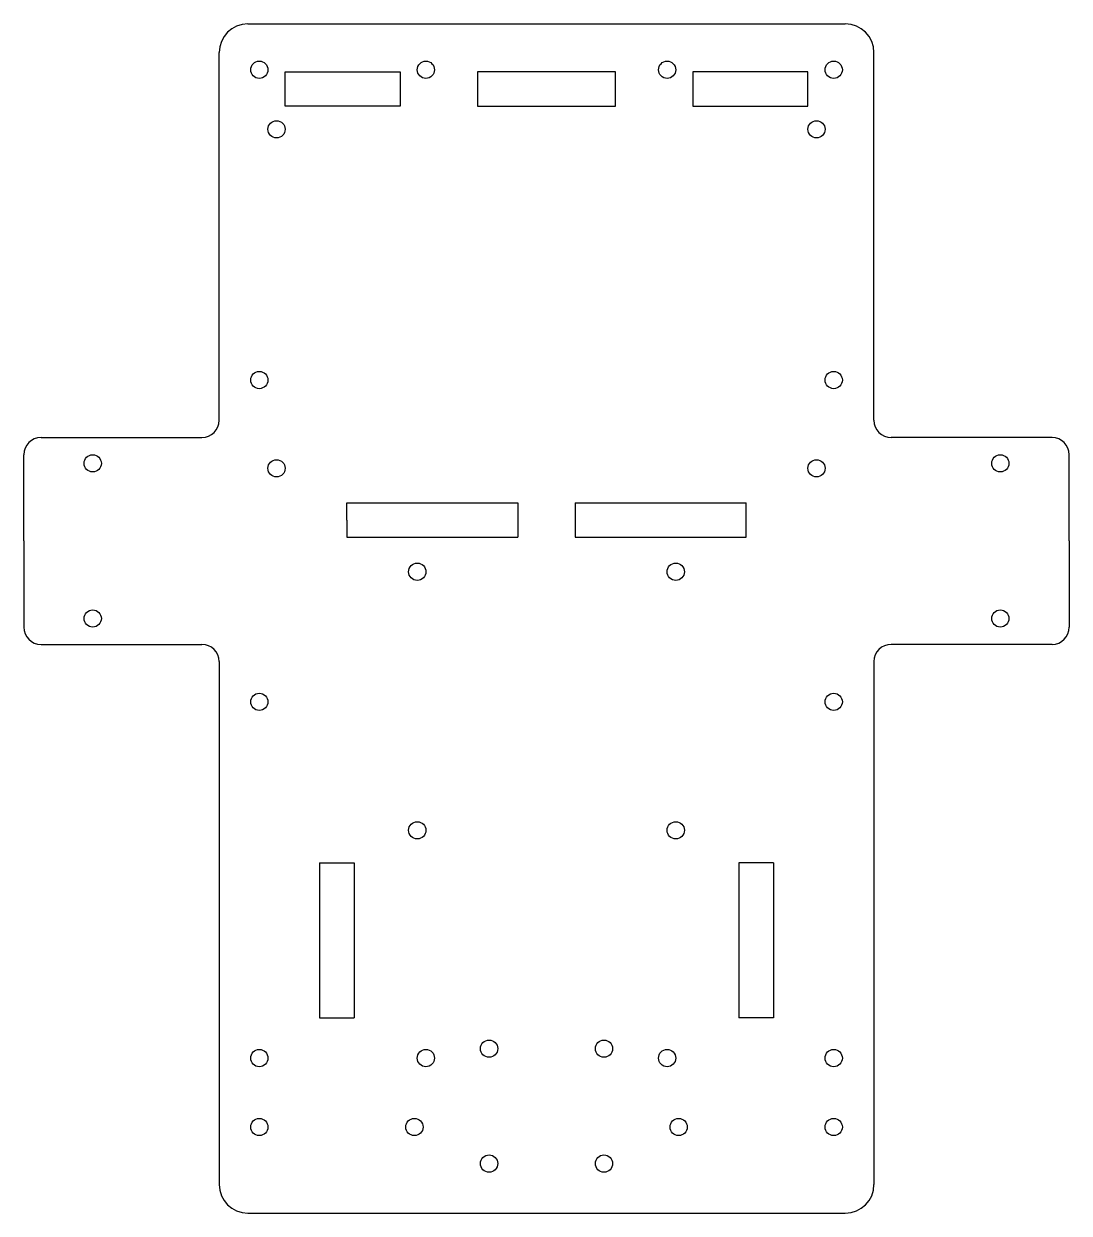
# Model space of a CAD drawing. Header units: millimetres. Extents: x 2776 to 2958, y 1656 to 1863.
import ezdxf

# ---------------------------------------------------------------- set-up
doc = ezdxf.new("R2010")
doc.units = ezdxf.units.MM

msp = doc.modelspace()

# ---------------------------------------------------------------- linework, layer by layer
for p, q in [((2815.37, 1863.12), (2919.37, 1863.12)), ((2810.37, 1794.12), (2810.37, 1858.12)), ((2924.37, 1794.12), (2924.37, 1858.12)), ((2821.87, 1848.76), (2821.87, 1854.76)), ((2821.87, 1854.76), (2831.87, 1854.76)), ((2831.87, 1854.76), (2841.87, 1854.76)), ((2841.87, 1854.76), (2841.87, 1848.76)), ((2879.37, 1854.76), (2855.37, 1854.76)), ((2855.37, 1854.76), (2855.37, 1848.76)), ((2879.37, 1848.76), (2879.37, 1854.76)), ((2902.87, 1854.76), (2892.87, 1854.76)), ((2892.87, 1854.76), (2892.87, 1848.76)), ((2912.87, 1854.76), (2902.87, 1854.76)), ((2912.87, 1848.76), (2912.87, 1854.76)), ((2841.87, 1848.76), (2821.87, 1848.76)), ((2855.37, 1848.76), (2879.37, 1848.76)), ((2892.87, 1848.76), (2912.87, 1848.76)), ((2779.37, 1791.12), (2807.37, 1791.12)), ((2955.37, 1791.12), (2927.37, 1791.12)), ((2776.37, 1773.12), (2776.37, 1788.12)), ((2958.37, 1773.12), (2958.37, 1788.12)), ((2832.62, 1776.76), (2832.62, 1779.76)), ((2832.62, 1779.76), (2862.37, 1779.76)), ((2862.37, 1779.76), (2862.37, 1773.76)), ((2872.37, 1779.76), (2872.37, 1773.76)), ((2872.37, 1779.76), (2902.12, 1779.76)), ((2902.12, 1776.76), (2902.12, 1779.76)), ((2832.62, 1776.76), (2832.62, 1773.76)), ((2902.12, 1773.76), (2902.12, 1776.76)), ((2776.37, 1773.12), (2776.37, 1758.12)), ((2832.62, 1773.76), (2862.37, 1773.76)), ((2872.37, 1773.76), (2902.12, 1773.76)), ((2958.37, 1773.12), (2958.37, 1758.12)), ((2779.37, 1755.12), (2807.37, 1755.12)), ((2955.37, 1755.12), (2927.37, 1755.12)), ((2810.37, 1752.12), (2810.37, 1665.12)), ((2924.37, 1752.12), (2924.37, 1665.12)), ((2827.87, 1717.12), (2827.87, 1690.12)), ((2827.87, 1717.12), (2833.87, 1717.12)), ((2833.87, 1717.12), (2833.87, 1690.12)), ((2900.87, 1717.12), (2900.87, 1690.12)), ((2906.87, 1717.12), (2900.87, 1717.12)), ((2906.87, 1717.12), (2906.87, 1690.12)), ((2827.87, 1690.12), (2833.87, 1690.12)), ((2906.87, 1690.12), (2900.87, 1690.12)), ((2810.37, 1665.12), (2810.37, 1661.12)), ((2924.37, 1665.12), (2924.37, 1661.12)), ((2815.37, 1656.12), (2919.37, 1656.12))]:
    msp.add_line(p, q)
for centre in [(2817.37, 1855.12), (2846.37, 1855.12), (2888.37, 1855.12), (2917.37, 1855.12), (2820.37, 1844.76), (2914.37, 1844.76), (2817.37, 1801.12), (2917.37, 1801.12), (2788.37, 1786.62), (2820.37, 1785.76), (2914.37, 1785.76), (2946.37, 1786.62), (2844.87, 1767.76), (2889.87, 1767.76), (2788.37, 1759.62), (2946.37, 1759.62), (2817.37, 1745.12), (2917.37, 1745.12), (2844.87, 1722.76), (2889.87, 1722.76), (2857.37, 1684.76), (2877.37, 1684.76), (2817.37, 1683.12), (2846.37, 1683.12), (2888.37, 1683.12), (2917.37, 1683.12), (2817.37, 1671.12), (2844.37, 1671.12), (2890.37, 1671.12), (2917.37, 1671.12), (2857.37, 1664.76), (2877.37, 1664.76)]:
    msp.add_circle(centre, 1.5)
for centre, radius, start, end in [((2815.37, 1858.12), 5, 90, 180), ((2919.37, 1858.12), 5, 0, 90), ((2807.37, 1794.12), 3, 270, 0), ((2927.37, 1794.12), 3, 180, 270), ((2779.37, 1788.12), 3, 90, 180), ((2955.37, 1788.12), 3, 0, 90), ((2779.37, 1758.12), 3, 180, 270), ((2955.37, 1758.12), 3, 270, 0), ((2807.37, 1752.12), 3, 0, 90), ((2927.37, 1752.12), 3, 90, 180), ((2815.37, 1661.12), 5, 180, 270), ((2919.37, 1661.12), 5, 270, 0)]:
    msp.add_arc(centre, radius, start, end)

doc.saveas('drawing.dxf')
